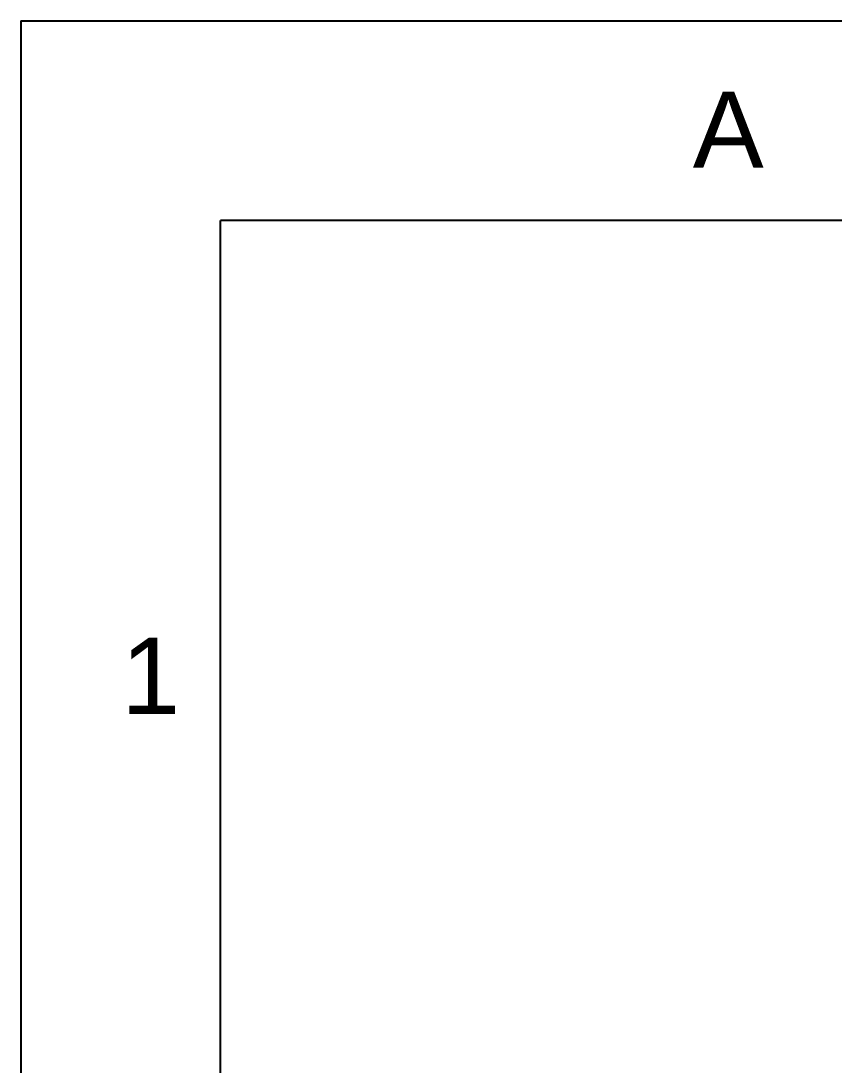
# Model space of a CAD drawing. Header units: millimetres. Extents: x 14183 to 14777, y -4239 to -3399.
# Drawn here: x 14183 to 14264.4, y -3503.6 to -3399 of the extents above; entities that cross this region are included whole.
import ezdxf

# ---------------------------------------------------------------- set-up
doc = ezdxf.new("R2010")
doc.units = ezdxf.units.MM
doc.header["$LTSCALE"] = 0.1
doc.layers.add('FORM', color=7, linetype='Continuous')
doc.styles.get("Standard").update_dxf_attribs({"font": 'arial.ttf'})

msp = doc.modelspace()

# ---------------------------------------------------------------- linework, layer by layer
at = {"layer": 'FORM', "color": 7, "linetype": 'Continuous'}
for p, q in [((14182.965, -3399.041), (14776.965, -3399.041)), ((14182.965, -3399.041), (14182.965, -4239.041)), ((14756.965, -3419.041), (14202.965, -3419.041))]:
    msp.add_line(p, q, dxfattribs=at)
at = {"layer": 'FORM', "linetype": 'Continuous'}
msp.add_line((14202.965, -4219.041), (14202.965, -3419.041), dxfattribs=at)

# ---------------------------------------------------------------- texts
at = {"layer": 'FORM', "char_height": 7.624, "attachment_point": 5}
for s, width, insert in [('A', 10, (14253.784, -3409.932)), ('1', 50, (14195.963, -3464.635))]:
    msp.add_mtext_dynamic_manual_height_columns(s, width=width, gutter_width=12.5, heights=[0], dxfattribs=dict(at, insert=insert))

doc.saveas('drawing.dxf')
